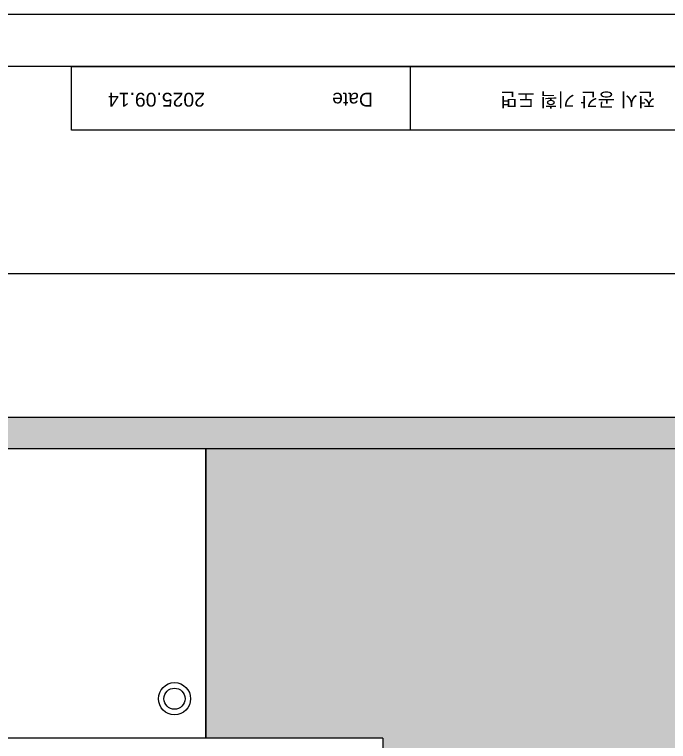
# Model space of a CAD drawing. Header units: millimetres. Extents: x 13722 to 114356, y -17117 to 61088.
# Drawn here: x 75455 to 81363, y 20574 to 27146 of the extents above; entities that cross this region are included whole.
import ezdxf

# ---------------------------------------------------------------- set-up
doc = ezdxf.new("R2010")
doc.units = ezdxf.units.MM
for name, color, linetype in [('00_dim', 6, 'Continuous'), ('01', 3, 'Continuous'), ('03', 8, 'Continuous'), ('03_lighting', 3, 'Continuous'), ('0_CUT', 250, 'Continuous')]:
    doc.layers.add(name, color=color, linetype=linetype)
doc.styles.get("Standard").update_dxf_attribs({"font": 'Arial.ttf'})

msp = doc.modelspace()

# ---------------------------------------------------------------- hatches: boundary and pattern name
at = {"layer": '01'}
h = msp.add_hatch(dxfattribs=at)
h.set_pattern_fill('ANGLE', color=256)
h.set_pattern_definition([(0, (-19358.1374, 21727.48), (0, 6.985), [5.08, -1.905]), (90, (-19358.1374, 21727.48), (-6.985, 4e-16), [5.08, -1.905])])
h.paths.add_polyline_path([(69773.8, 23503.3), (69773.8, 23223.3), (83214.7, 23223.3), (83214.7, 23503.3)])
at = {"layer": '01', "lineweight": -2, "true_color": 0x999b37}
h = msp.add_hatch(dxfattribs=at)
h.set_pattern_fill('AR-SAND', color=55, scale=5)
h.set_pattern_definition([(37.5, (-19358.14, 21727.48), (-8.00016, 244.7066), [0, -193.04, 0, -215.9, 0, -206.375]), (7.5, (-19358.14, 21727.48), (224.7616, 358.4126), [0, -104.14, 0, -173.99, 0, -66.675]), (327.5, (-19514.35, 21727.48), (395.4962, 0.7186), [0, -63.5, 0, -228.6, 0, -298.45]), (317.5, (-19514.35, 21727.48), (381.7782, 111.4647), [0, -31.75, 0, -149.86, 0, -171.45])])
h.paths.add_polyline_path([(70453.8, 12983.3), (70453.8, 10764.6), (72599.6, 10043.3), (76293.8, 10043.3), (76293.8, 12983.3)], flags=17)
h.paths.add_polyline_path([(70453.8, 22943.3), (70453.8, 20883.3), (72903.8, 20883.3), (72903.8, 22943.3)], flags=17)
h.paths.add_polyline_path([(79063.8, 14353.3), (79063.8, 12513.3), (81313.8, 12513.3), (81313.8, 14353.3)], flags=17)
h.paths.add_polyline_path([(66994.8, 20603.3, 0.409585), (64324.8, 23223.3), (62204.1, 23223.3), (62204.1, 7963.3), (62204.1, 6963.3), (83214.7, 6963.3), (83214.7, 23223.3), (77183.8, 23223.3), (77183.8, 20603.3), (78783.8, 20603.3), (78783.8, 19033.3), (81593.8, 19033.3), (81593.8, 14633.3), (81593.8, 12233.3), (81593.8, 7963.3), (72553.8, 7963.3), (64324.8, 10463.3), (64324.8, 13163.3), (64324.8, 15543.3), (66994.8, 15543.3)])

# ---------------------------------------------------------------- linework, layer by layer
at = {"layer": '00_dim'}
for points in [[(57732.2, 27146), (57732.2, 5611.2), (88188.4, 5611.2), (88188.4, 27146)], [(58202.6, 26675.6), (58202.6, 6081.6), (87718, 6081.6), (87718, 26675.6)]]:
    msp.add_lwpolyline(points, close=True, dxfattribs=at)
at = {"layer": '01'}
for p, q in [((77183.8, 20603.3), (77183.8, 23223.3)), ((78783.8, 20603.3), (77183.8, 20603.3)), ((78783.8, 20603.3), (78783.8, 19033.3))]:
    msp.add_line(p, q, dxfattribs=at)
for points in [[(69773.8, 23223.3), (83214.7, 23223.3), (83214.7, 23503.3), (69773.8, 23503.3)], [(73183.8, 23223.3), (77183.8, 23223.3), (77183.8, 20603.3), (73183.8, 20603.3)]]:
    msp.add_lwpolyline(points, close=True, dxfattribs=at)
at = {"layer": '03'}
for p, q in [((79032.3, 26099.1), (79032.3, 26675.6)), ((69773.8, 24803.3), (83214.7, 24803.3))]:
    msp.add_line(p, q, dxfattribs=at)
msp.add_lwpolyline([(75970, 26675.6), (87718, 26675.6), (87718, 26099.1), (75970, 26099.1)], close=True, dxfattribs=at)
at = {"layer": '03_lighting'}
for radius in [145.2, 95.2]:
    msp.add_circle((76900.8, 20960.6), radius, dxfattribs=at)

# ---------------------------------------------------------------- texts
at = {"layer": '0_CUT'}
for s, height, p in [('2025.09.14', 125.14, (77175, 26438.6)), ('Date', 125.14, (78693.6, 26438.6)), ('전시 공간 기획 도면', 125.144, (81242.5, 26438.6))]:
    msp.add_text(s, height=height, rotation=180, dxfattribs=at).set_placement(p)

doc.saveas('drawing.dxf')
